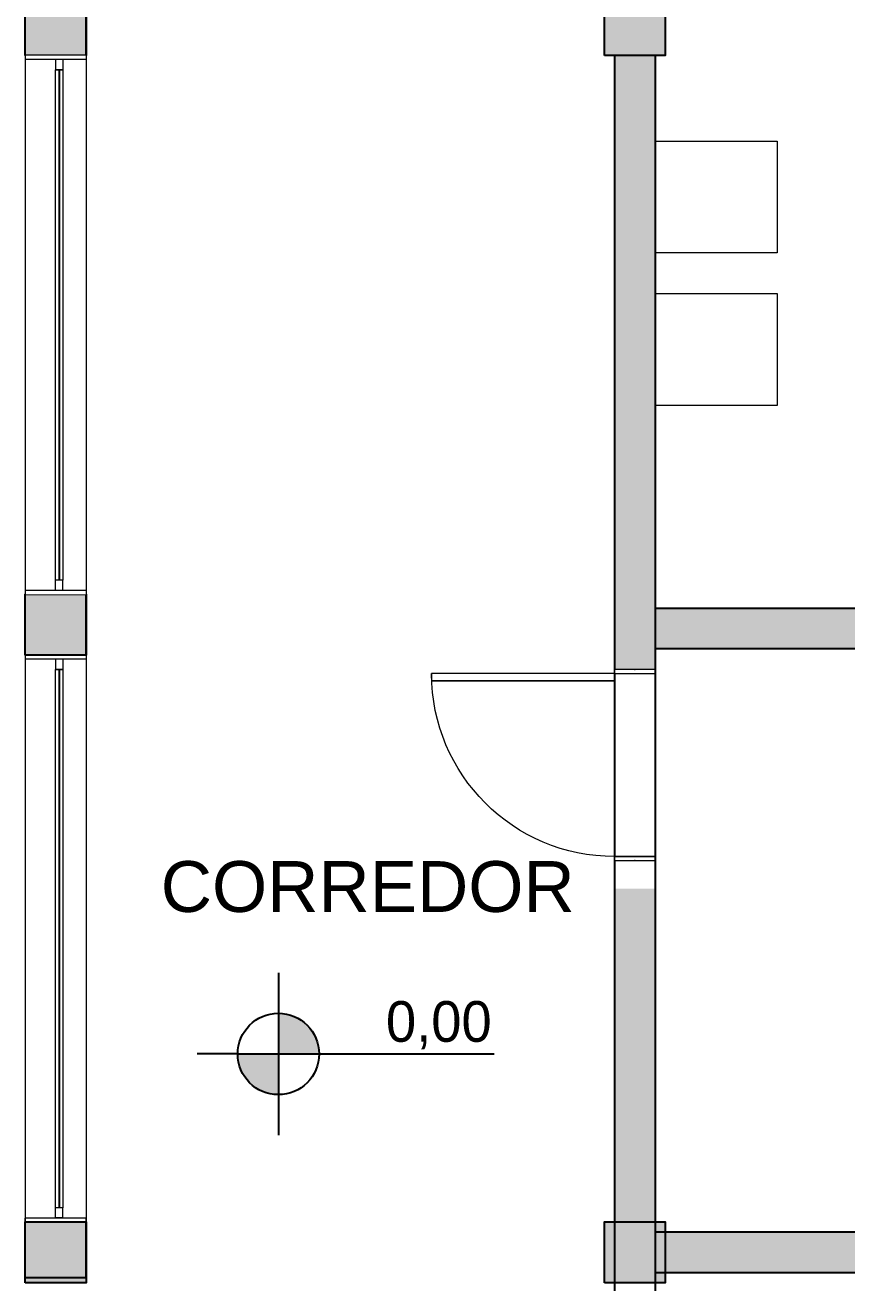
# Model space of a CAD drawing. Header units: metres. Extents: x 512 to 829, y -209 to 245.
# Drawn here: x 726.43 to 730.48, y -34.48 to -28.29 of the extents above; entities that cross this region are included whole.
import ezdxf
from ezdxf.enums import TextEntityAlignment as Align

# ---------------------------------------------------------------- set-up
doc = ezdxf.new("R2010")
doc.units = ezdxf.units.M
doc.header["$LTSCALE"] = 0.508
doc.set_wipeout_variables(frame=1)
doc.header["$PDSIZE"] = -2
doc.linetypes.add('STYLE_02', pattern=[0.694425, 0.48607, -0.208355])
doc.layers.get('0').update_dxf_attribs({"lineweight": 15})
for name, color, linetype in [('AR-TEXTOS', 2, 'Continuous'), ('CI-NIVEIS', 160, 'Continuous'), ('MB-ARQ-MOBILIÁRIO 02', 2, 'Continuous')]:
    doc.layers.add(name, color=color, linetype=linetype)
for name, color, linetype, lineweight in [('ARQ-HATCH', 7, 'Continuous', 15), ('None', 7, 'Continuous', 5), ('NãoImprimir', 7, 'Continuous', 5), ('Peitoris', 2, 'Continuous', 5), ('Telhado-Princ', 7, 'Continuous', 5)]:
    doc.layers.add(name, color=color, linetype=linetype, lineweight=lineweight)
doc.styles.add('R80 - 1_100', font='arial.ttf', dxfattribs={"height": 0.25})

# ---------------------------------------------------------------- blocks, each defined once
blk = doc.blocks.new('nível em planta')
h = blk.add_hatch(color=256)
h.paths.add_polyline_path([(0, 0.2), (0, 0), (0.2, 0, 0.414214)])
h.paths.add_polyline_path([(0, 0), (-0.2, 0, 0.414214), (0, -0.2)])
for p, q in [((0, 0.4), (0, -0.4)), ((-0.2, 0), (-0.4, 0)), ((-0.2, 0), (1.0614, 0))]:
    blk.add_line(p, q)
blk.add_circle((0, 0), 0.2)
at = {"color": 2}
blk.add_attdef('Nível', text='', height=0.2, dxfattribs=at).set_placement((1.0398, 0), align=Align.BOTTOM_RIGHT)
blk = doc.blocks.new('Grupo-2758')
at = {"layer": 'None', "color": 7, "linetype": 'Continuous', "lineweight": 5}
for p, q in [((-0.47, 0.1), (-0.47, -0.1)), ((0.47, 0.1), (0.47, -0.1))]:
    blk.add_line(p, q, dxfattribs=at)
blk = doc.blocks.new('Grupo-2759')
at = {"color": 7, "linetype": 'Continuous', "lineweight": 5}
for points in [[(-0.47, 0.1), (-0.45, 0.1), (-0.45, -0.1), (-0.47, -0.1)], [(0.45, 0.1), (0.47, 0.1), (0.47, -0.1), (0.45, -0.1)]]:
    blk.add_wipeout(points, dxfattribs=at).dxf.layer = 'None'
at = {"layer": 'None', "color": 7, "linetype": 'Continuous', "lineweight": 5}
for points in [[(-0.47, 0.1), (-0.45, 0.1), (-0.45, -0.1), (-0.47, -0.1)], [(0.45, 0.1), (0.47, 0.1), (0.47, -0.1), (0.45, -0.1)]]:
    blk.add_lwpolyline(points, close=True, dxfattribs=at)
blk = doc.blocks.new('Grupo-2760')
at = {"layer": 'None', "color": 7}
blk.add_blockref('Grupo-2758', (0, 0), dxfattribs=at)
blk.add_blockref('Grupo-2759', (0, 0), dxfattribs=at)
at = {"layer": 'None', "color": 7, "linetype": 'Continuous', "lineweight": 5}
for p, q in [((-0.47, 0.1), (-0.45, 0.1)), ((-0.45, 0.1), (-0.45, -0.1)), ((0.47, 0.1), (0.45, 0.1)), ((0.45, 0.1), (0.45, -0.1)), ((-0.47, -0.1), (-0.45, -0.1)), ((0.47, -0.1), (0.45, -0.1))]:
    blk.add_line(p, q, dxfattribs=at)
blk = doc.blocks.new('Grupo-2761')
at = {"layer": 'None', "color": 7, "linetype": 'Continuous', "lineweight": 5}
blk.add_arc((-0.45, 0.1), 0.9, 0, 90, dxfattribs=at)
blk = doc.blocks.new('Grupo-2762')
at = {"color": 7, "linetype": 'Continuous', "lineweight": 5}
blk.add_wipeout([(-0.45, 0.1), (-0.45, 1), (-0.415, 1), (-0.415, 0.1)], dxfattribs=at).dxf.layer = 'None'
at = {"layer": 'None', "color": 7, "linetype": 'Continuous', "lineweight": 5}
blk.add_lwpolyline([(-0.45, 0.1), (-0.45, 1), (-0.415, 1), (-0.415, 0.1)], close=True, dxfattribs=at)
blk = doc.blocks.new('Grupo-2763')
at = {"layer": 'None', "color": 7}
blk.add_blockref('Grupo-2762', (0, 0), dxfattribs=at)
at = {"layer": 'None', "color": 7, "linetype": 'Continuous', "lineweight": 5}
for p, q in [((-0.45, 0.1), (-0.45, 1)), ((-0.45, 1), (-0.415, 1)), ((-0.415, 0.1), (-0.415, 1)), ((-0.45, 0.1), (-0.415, 0.1))]:
    blk.add_line(p, q, dxfattribs=at)
blk = doc.blocks.new('Grupo-2764')
at = {"layer": 'Peitoris', "color": 7}
blk.add_blockref('Grupo-2763', (0, 0), dxfattribs=at)
blk = doc.blocks.new('Grupo-2765')
at = {"layer": 'None', "color": 7, "linetype": 'Continuous', "lineweight": 5}
for p, q in [((0.47, 0.1), (-0.47, 0.1)), ((0.47, -0.1), (-0.47, -0.1))]:
    blk.add_line(p, q, dxfattribs=at)
blk = doc.blocks.new('Door (2D)-103')
at = {"layer": 'None', "color": 7}
blk.add_blockref('Grupo-2760', (0, 0), dxfattribs=at)
at = {"layer": 'NãoImprimir', "color": 7, "linetype": 'Continuous', "lineweight": 5}
for p in [(-0.47, 0), (0.47, 0)]:
    blk.add_point(p, dxfattribs=at)
at = {"layer": 'Peitoris', "color": 7}
blk.add_blockref('Grupo-2761', (0, 0), dxfattribs=at)
at = {"layer": 'None', "color": 7}
blk.add_blockref('Grupo-2764', (0, 0), dxfattribs=at)
at = {"layer": 'Telhado-Princ', "color": 7}
blk.add_blockref('Grupo-2765', (0, 0), dxfattribs=at)
blk = doc.blocks.new('Grupo-2796')
at = {"layer": 'None', "color": 7, "linetype": 'Continuous', "lineweight": 5}
for p, q in [((-1.30595, 0.034925), (-1.30595, 0)), ((1.30595, 0.034925), (1.30595, 0))]:
    blk.add_line(p, q, dxfattribs=at)
blk = doc.blocks.new('Grupo-2799')
at = {"color": 7, "linetype": 'Continuous', "lineweight": 9}
blk.add_wipeout([(-1.2551, 0.0181), (1.2551, 0.0181), (1.2551, 0.0168), (-1.2551, 0.0168)], dxfattribs=at).dxf.layer = 'None'
blk = doc.blocks.new('Grupo-2952')
at = {"layer": 'None', "linetype": 'Continuous', "lineweight": 0}
for points in [[(10.35, 70.7719), (10.35, 71.0719), (10.65, 71.0719), (10.65, 70.7719)], [(13.2, 70.7719), (13.2, 71.0719), (13.5, 71.0719), (13.5, 70.7719)], [(20.575, 70.7719), (20.575, 71.0719), (20.875, 71.0719), (20.875, 70.7719)]]:
    blk.add_hatch(color=255, dxfattribs=at).paths.add_polyline_path(points)
at = {"layer": 'None', "color": 7, "linetype": 'Continuous', "lineweight": 25}
for points in [[(10.35, 70.7719), (10.35, 71.0719), (10.65, 71.0719), (10.65, 70.7719)], [(13.2, 70.7719), (13.2, 71.0719), (13.5, 71.0719), (13.5, 70.7719)], [(20.575, 70.7719), (20.575, 71.0719), (20.875, 71.0719), (20.875, 70.7719)]]:
    blk.add_lwpolyline(points, close=True, dxfattribs=at)
blk = doc.blocks.new('Grupo-2953')
at = {"layer": 'None', "linetype": 'Continuous', "lineweight": 0}
for points in [[(10.35, 64.8719), (10.35, 65.1719), (10.65, 65.1719), (10.65, 64.8719)], [(13.2, 64.8719), (13.2, 65.1719), (13.5, 65.1719), (13.5, 64.8719)], [(20.575, 64.8719), (20.575, 65.1719), (20.875, 65.1719), (20.875, 64.8719)]]:
    blk.add_hatch(color=255, dxfattribs=at).paths.add_polyline_path(points)
at = {"layer": 'None', "color": 7, "linetype": 'Continuous', "lineweight": 25}
for points in [[(10.35, 64.8719), (10.35, 65.1719), (10.65, 65.1719), (10.65, 64.8719)], [(13.2, 64.8719), (13.2, 65.1719), (13.5, 65.1719), (13.5, 64.8719)], [(20.575, 64.8719), (20.575, 65.1719), (20.875, 65.1719), (20.875, 64.8719)]]:
    blk.add_lwpolyline(points, close=True, dxfattribs=at)
blk = doc.blocks.new('Grupo-2959')
at = {"layer": 'None', "linetype": 'Continuous', "lineweight": 0}
for points in [[(10.35, 67.8219), (10.35, 68.1219), (10.65, 68.1219), (10.65, 67.8219)], [(20.575, 67.8219), (20.575, 68.1219), (20.875, 68.1219), (20.875, 67.8219)]]:
    blk.add_hatch(color=255, dxfattribs=at).paths.add_polyline_path(points)
at = {"layer": 'None', "color": 7, "linetype": 'Continuous', "lineweight": 25}
for points in [[(10.35, 67.8219), (10.35, 68.1219), (10.65, 68.1219), (10.65, 67.8219)], [(20.575, 67.8219), (20.575, 68.1219), (20.875, 68.1219), (20.875, 67.8219)]]:
    blk.add_lwpolyline(points, close=True, dxfattribs=at)

msp = doc.modelspace()

# ---------------------------------------------------------------- hatches: boundary and pattern name
at = {"layer": 'ARQ-HATCH', "linetype": 'Continuous', "lineweight": 0}
h = msp.add_hatch(color=250, dxfattribs=at)
h.dxf.hatch_style = 1
edge = h.paths.add_edge_path()
edge.add_arc((729.4585, -27.4945), 0.95, 271.50796, 274.5213, ccw=False)
edge.add_line((729.4835, -28.4441), (729.4835, -28.4445))
edge.add_line((729.4835, -28.4445), (729.3333, -28.4445))
edge.add_line((729.3333, -28.4445), (729.3335, -31.4649))
edge.add_line((729.3335, -31.4649), (729.5335, -31.4649))
edge.add_line((729.5335, -31.4649), (729.5333, -28.4415))
h = msp.add_hatch(color=250, dxfattribs=at)
h.dxf.hatch_style = 1
h.paths.add_polyline_path([(737.2585, -31.1649), (729.5335, -31.1649), (729.5335, -31.3635), (737.2585, -31.3635)])
h = msp.add_hatch(color=250, dxfattribs=at)
h.dxf.hatch_style = 1
h.paths.add_polyline_path([(729.5335, -32.5426), (729.3335, -32.5426), (729.3335, -34.1821), (729.5335, -34.1821)])
h = msp.add_hatch(color=250, dxfattribs=at)
h.dxf.hatch_style = 1
h.paths.add_polyline_path([(737.2585, -34.2335), (729.5335, -34.2335), (729.5335, -34.4321), (737.2585, -34.4321)])

# ---------------------------------------------------------------- linework, layer by layer
at = {"layer": 'MB-ARQ-MOBILIÁRIO 02', "linetype": 'Continuous', "lineweight": 0}
for points in [[(729.5332, -28.8654), (730.1332, -28.8654), (730.1332, -29.4154), (729.5332, -29.4154)], [(729.5332, -29.6154), (730.1332, -29.6154), (730.1332, -30.1654), (729.5332, -30.1654)]]:
    msp.add_lwpolyline(points, close=True, dxfattribs=at)
at = {"layer": 'None', "color": 7, "linetype": 'Continuous', "lineweight": 25}
for p, q in [((726.4335, -28.4445), (726.4335, -28.1445)), ((726.7335, -28.4445), (726.7335, -28.1445)), ((729.3335, -28.4445), (729.3335, -34.7162)), ((729.5335, -28.4445), (729.5335, -34.7162)), ((726.4335, -31.3945), (726.4335, -31.0945)), ((726.7335, -31.3945), (726.7335, -31.0945)), ((736.6585, -31.1649), (729.5335, -31.1649)), ((737.2585, -31.3635), (729.5335, -31.3635)), ((726.4335, -34.4572), (726.4335, -34.1821)), ((726.7335, -34.4572), (726.7335, -34.1821)), ((737.2585, -34.2335), (729.5335, -34.2335)), ((726.7335, -34.4572), (726.4335, -34.4572)), ((737.2585, -34.4321), (729.5335, -34.4321))]:
    msp.add_line(p, q, dxfattribs=at)
at = {"layer": 'None', "color": 7, "linetype": 'Continuous', "lineweight": 5}
for p, q in [((726.4335, -28.5821), (726.4335, -29.6695)), ((726.7335, -28.5821), (726.7335, -29.6695)), ((726.7335, -28.5821), (726.7335, -28.6012)), ((726.4335, -28.6012), (726.7335, -28.6012))]:
    msp.add_line(p, q, dxfattribs=at)
at = {"layer": 'None', "color": 7, "linetype": 'STYLE_02', "lineweight": 5}
msp.add_line((726.7335, -28.5821), (726.7335, -29.6695), dxfattribs=at)
msp.add_line((726.7335, -28.5821), (726.7335, -29.6695), dxfattribs=at)
at = {"layer": 'None', "color": 254, "linetype": 'Continuous'}
for points in [[(726.7335, -28.4445), (726.4335, -28.4445), (726.7335, -28.1445), (726.4335, -28.1445)], [(726.7335, -31.3945), (726.4335, -31.3945), (726.7335, -31.0945), (726.4335, -31.0945)], [(726.7335, -34.4572), (726.4335, -34.4572), (726.7335, -34.1821), (726.4335, -34.1821)]]:
    msp.add_solid(points, dxfattribs=at)

# ---------------------------------------------------------------- block references
at = {"layer": 'CI-NIVEIS'}
ref = msp.add_blockref('nível em planta', (727.6795, -33.3561), dxfattribs=at)
ref.add_attrib('Nível', '0,00', dxfattribs={"layer": '0', "color": 2, "height": 0.2}).set_placement((728.7293, -33.3561), align=Align.BOTTOM_RIGHT)
at = {"layer": 'None', "color": 7}
msp.add_blockref('Grupo-2952', (716.0835, -99.2164), dxfattribs=at)

# ---------------------------------------------------------------- texts
at = {"layer": 'AR-TEXTOS', "style": 'R80 - 1_100'}
msp.add_text('CORREDOR', height=0.25, dxfattribs=at).set_placement((727.1007, -32.6573))

# ---------------------------------------------------------------- next in the draw order: block references
at = {"layer": 'None', "color": 7, "xscale": -1, "rotation": 90}
msp.add_blockref('Door (2D)-103', (729.4335, -31.9349), dxfattribs=at)

# ---------------------------------------------------------------- next in the draw order: wipeouts: each hides what was drawn before it
at = {"color": 7, "linetype": 'Continuous', "lineweight": 5}
msp.add_wipeout([(726.7335, -31.3945), (726.7335, -34.1821), (726.4335, -34.1821), (726.4335, -31.3945)], dxfattribs=at).dxf.layer = 'None'

# ---------------------------------------------------------------- next in the draw order: linework, layer by layer
at = {"layer": 'None', "color": 7, "linetype": 'Continuous', "lineweight": 5}
for p, q in [((726.4335, -31.3945), (726.4335, -31.4135)), ((726.4335, -31.3945), (726.4335, -34.1821)), ((726.7335, -31.4135), (726.4335, -31.4135)), ((726.7335, -31.3945), (726.7335, -31.4135)), ((726.7335, -31.3945), (726.7335, -34.1821)), ((726.4335, -34.1821), (726.4335, -34.1631)), ((726.7335, -34.1631), (726.4335, -34.1631)), ((726.7335, -34.1821), (726.7335, -34.1631))]:
    msp.add_line(p, q, dxfattribs=at)

# ---------------------------------------------------------------- next in the draw order: block references
at = {"layer": 'None', "color": 7}
for name, p in [('Grupo-2959', (716.0835, -99.2164)), ('Grupo-2953', (716.0835, -99.354))]:
    msp.add_blockref(name, p, dxfattribs=at)
at = {"layer": 'None', "color": 7, "lineweight": 0, "rotation": 270}
msp.add_blockref('Grupo-2796', (726.5835, -32.8571), dxfattribs=at)

# ---------------------------------------------------------------- next in the draw order: wipeouts: each hides what was drawn before it
at = {"color": 7, "linetype": 'Continuous', "lineweight": 5}
for points in [[(726.7335, -28.4445), (726.7335, -31.0945), (726.4335, -31.0945), (726.4335, -28.4445)], [(726.6184, -31.4643), (726.6184, -34.1123), (726.5835, -34.1123), (726.5835, -31.4643)]]:
    msp.add_wipeout(points, dxfattribs=at).dxf.layer = 'None'

# ---------------------------------------------------------------- next in the draw order: linework, layer by layer
at = {"layer": 'None', "color": 7, "linetype": 'Continuous', "lineweight": 5}
for p, q in [((726.4335, -28.4445), (726.4335, -31.0945)), ((726.7335, -28.4445), (726.7335, -31.0945)), ((726.7335, -28.4635), (726.4335, -28.4635)), ((726.7335, -31.0754), (726.4335, -31.0754)), ((726.5835, -31.4135), (726.5835, -31.4643)), ((726.6184, -31.4135), (726.6184, -31.4643)), ((726.6184, -31.4643), (726.5835, -31.4643)), ((726.5835, -34.1631), (726.5835, -34.1123)), ((726.6184, -34.1123), (726.5835, -34.1123)), ((726.6184, -34.1631), (726.6184, -34.1123))]:
    msp.add_line(p, q, dxfattribs=at)
msp.add_lwpolyline([(726.6184, -31.4643), (726.6184, -34.1123), (726.5835, -34.1123), (726.5835, -31.4643)], close=True, dxfattribs=at)

# ---------------------------------------------------------------- next in the draw order: wipeouts: each hides what was drawn before it
at = {"color": 7, "linetype": 'Continuous', "lineweight": 5}
msp.add_wipeout([(726.6184, -28.5143), (726.6184, -31.0246), (726.5835, -31.0246), (726.5835, -28.5143)], dxfattribs=at).dxf.layer = 'None'

# ---------------------------------------------------------------- next in the draw order: linework, layer by layer
at = {"layer": 'None', "color": 7, "linetype": 'Continuous', "lineweight": 5}
for p, q in [((726.5835, -28.4635), (726.5835, -28.5143)), ((726.6184, -28.5143), (726.5835, -28.5143)), ((726.6184, -28.4635), (726.6184, -28.5143)), ((726.5835, -31.0754), (726.5835, -31.0246)), ((726.6184, -31.0246), (726.5835, -31.0246)), ((726.6184, -31.0754), (726.6184, -31.0246))]:
    msp.add_line(p, q, dxfattribs=at)
msp.add_lwpolyline([(726.6184, -28.5143), (726.6184, -31.0246), (726.5835, -31.0246), (726.5835, -28.5143)], close=True, dxfattribs=at)

# ---------------------------------------------------------------- next in the draw order: block references
at = {"layer": 'None', "color": 7, "lineweight": 0, "rotation": 270}
msp.add_blockref('Grupo-2799', (726.5835, -32.8571), dxfattribs=at)

# ---------------------------------------------------------------- next in the draw order: linework, layer by layer
at = {"layer": 'None', "color": 7, "linetype": 'Continuous', "lineweight": 25}
for p, q in [((726.6003, -31.4643), (726.6003, -34.1123)), ((726.6016, -31.4643), (726.6016, -34.1123))]:
    msp.add_line(p, q, dxfattribs=at)

# ---------------------------------------------------------------- next in the draw order: block references
at = {"layer": 'None', "color": 7, "lineweight": 0, "rotation": 270}
msp.add_blockref('Grupo-2799', (726.5835, -29.7695), dxfattribs=at)

# ---------------------------------------------------------------- next in the draw order: linework, layer by layer
at = {"layer": 'None', "color": 7, "linetype": 'Continuous', "lineweight": 25}
for p, q in [((726.6003, -28.5143), (726.6003, -31.0246)), ((726.6016, -28.5143), (726.6016, -31.0246))]:
    msp.add_line(p, q, dxfattribs=at)

doc.saveas('drawing.dxf')
